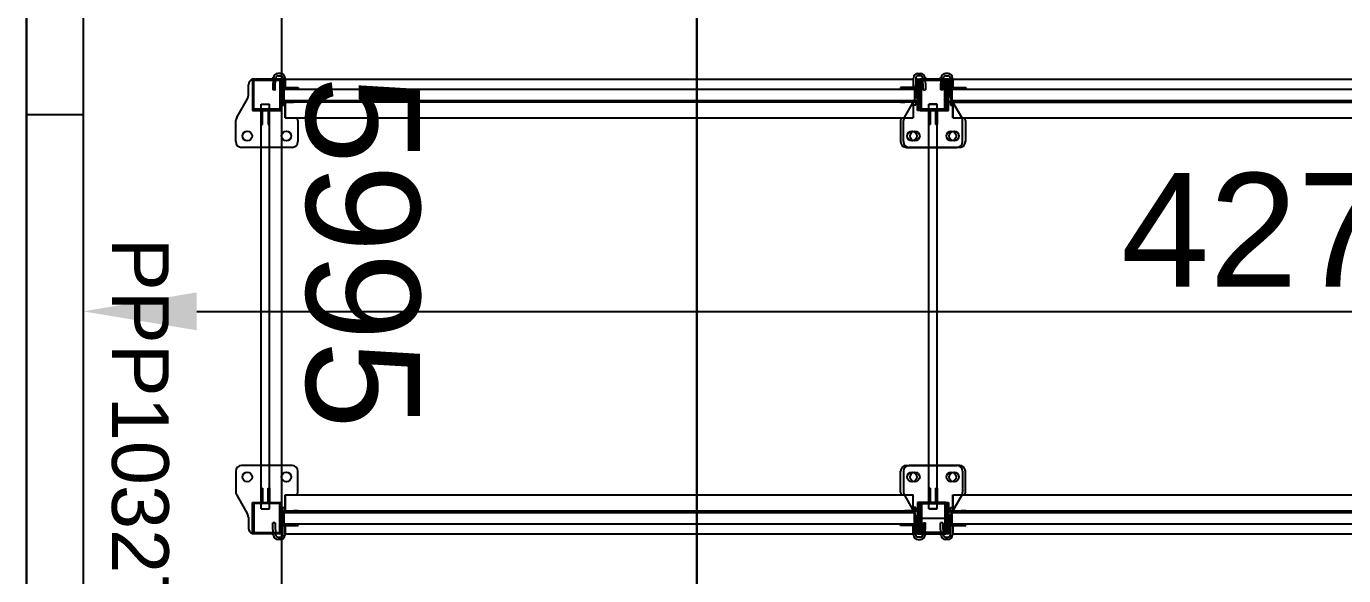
# Model space of a CAD drawing. Header units: millimetres. Extents: x 1478096 to 1808313, y 619971 to 762366.
# Drawn here: x 1535314 to 1537633, y 694167 to 695134 of the extents above; entities that cross this region are included whole.
import ezdxf

# ---------------------------------------------------------------- set-up
doc = ezdxf.new("R2010")
doc.units = ezdxf.units.MM
doc.header["$LTSCALE"] = 10
for name, color, linetype in [('COSTAN-CAM-COTAS', 7, 'Continuous'), ('COSTAN-CAM-LAT NUM', 6, 'Continuous'), ('COSTAN-CAM-LATERALES', 5, 'Continuous'), ('COSTAN-CAM-PIL-AISLACION', 45, 'Continuous'), ('COSTAN-CAM-TECHOS-100', 21, 'Continuous'), ('DC-ARQ-RACK PREP.', 11, 'Continuous')]:
    doc.layers.add(name, color=color, linetype=linetype)
doc.styles.add('costan', font='arial.ttf')
doc.dimstyles.new('COSTAN-MM-100', dxfattribs={"dimtxt": 200, "dimasz": 200, "dimexe": 0, "dimexo": 0, "dimgap": 40, "dimtad": 1, "dimdec": 0, "dimzin": 0, "dimdsep": 46, "dimtxsty": 'costan', "dimblk1": 'ARCHTICK', "dimblk2": 'ARCHTICK', "dimcen": 0, "dimclrd": 256, "dimclre": 256, "dimclrt": 256, "dimadec": 0, "dimazin": 0, "dimtfac": 1, "dimtdec": 0, "dimtofl": 0, "dimtmove": 0, "dimatfit": 3, "dimfxl": 0, "dimtolj": 1, "dimtzin": 0, "dimarcsym": 0})

# ---------------------------------------------------------------- blocks, each defined once
blk = doc.blocks.new('RE-PLANTABASE(XREF)$0$RACK-CAMARA')
at = {"layer": 'DC-ARQ-RACK PREP.', "linetype": 'ByBlock'}
for p, q in [((-0.3324, 2.4235), (-0.3656, 2.4045)), ((-0.29, 2.425), (-0.3271, 2.425)), ((-0.28, 2.3655), (-0.28, 2.415)), ((0.28, 2.3655), (0.28, 2.415)), ((0.29, 2.425), (0.3271, 2.425)), ((0.3324, 2.4235), (0.3656, 2.4045)), ((-0.4, 2.3865), (-0.4, 2.3955)), ((-0.4, 2.3955), (-0.345, 2.3955)), ((-0.347, 2.3935), (-0.398, 2.3935)), ((-0.398, 2.3935), (-0.398, 2.3865)), ((-0.3709, 2.403), (-0.39, 2.403)), ((-0.347, 2.366), (-0.347, 2.3935)), ((-0.345, 2.3955), (-0.345, 2.368)), ((0.345, 2.3955), (0.345, 2.368)), ((0.4, 2.3955), (0.345, 2.3955)), ((0.347, 2.366), (0.347, 2.3935)), ((0.347, 2.3935), (0.398, 2.3935)), ((0.3709, 2.403), (0.39, 2.403)), ((0.398, 2.3935), (0.398, 2.3865)), ((0.4, 2.3865), (0.4, 2.3955)), ((-0.398, 2.3865), (-0.4, 2.3865)), ((-0.4, 2.3855), (-0.4, 2.3865)), ((-0.4, 2.3824), (-0.4, 2.3855)), ((-0.4, 2.3814), (-0.4, 2.3824)), ((-0.4, 2.3805), (-0.4, 2.3814)), ((-0.4, 2.3795), (-0.4, 2.3805)), ((-0.4, 2.3805), (-0.398, 2.3805)), ((-0.4, 2.3615), (-0.4, 2.3795)), ((-0.4, 2.3795), (-0.398, 2.3795)), ((-0.398, 2.3865), (-0.398, 2.3855)), ((-0.398, 2.3855), (-0.398, 2.3824)), ((-0.398, 2.3824), (-0.398, 2.3814)), ((-0.398, 2.3814), (-0.398, 2.3805)), ((-0.398, 2.3805), (-0.398, 2.3795)), ((-0.398, 2.3795), (-0.398, 2.3615)), ((-0.356, 2.3805), (-0.356, 2.3655)), ((-0.356, 2.3805), (0.356, 2.3805)), ((-0.356, 2.3655), (0.356, 2.3655)), ((-0.347, 2.38), (-0.32, 2.38)), ((-0.347, 2.3475), (-0.347, 2.375)), ((-0.347, 2.3475), (-0.347, 2.375)), ((-0.32, 2.366), (-0.347, 2.366)), ((-0.32, 2.378), (-0.345, 2.378)), ((-0.345, 2.373), (-0.345, 2.3455)), ((-0.345, 2.373), (-0.345, 2.3455)), ((-0.345, 2.368), (-0.32, 2.368)), ((-0.32, 2.38), (-0.32, 2.378)), ((-0.32, 2.368), (-0.32, 2.366)), ((-0.28, 2.326), (-0.28, 2.3755)), ((-0.28, 2.326), (-0.28, 2.3755)), ((0.28, 2.326), (0.28, 2.3755)), ((0.28, 2.326), (0.28, 2.3755)), ((0.347, 2.38), (0.32, 2.38)), ((0.32, 2.38), (0.32, 2.378)), ((0.32, 2.378), (0.345, 2.378)), ((0.345, 2.368), (0.32, 2.368)), ((0.32, 2.368), (0.32, 2.366)), ((0.32, 2.366), (0.347, 2.366)), ((0.345, 2.373), (0.345, 2.3455)), ((0.345, 2.373), (0.345, 2.3455)), ((0.347, 2.3475), (0.347, 2.375)), ((0.347, 2.3475), (0.347, 2.375)), ((0.356, 2.3805), (0.356, 2.3655)), ((0.398, 2.3865), (0.4, 2.3865)), ((0.398, 2.3865), (0.398, 2.3855)), ((0.398, 2.3855), (0.398, 2.3824)), ((0.398, 2.3824), (0.398, 2.3814)), ((0.398, 2.3814), (0.398, 2.3805)), ((0.398, 2.3805), (0.398, 2.3795)), ((0.4, 2.3805), (0.398, 2.3805)), ((0.4, 2.3795), (0.398, 2.3795)), ((0.398, 2.3795), (0.398, 2.3615)), ((0.4, 2.3855), (0.4, 2.3865)), ((0.4, 2.3824), (0.4, 2.3855)), ((0.4, 2.3814), (0.4, 2.3824)), ((0.4, 2.3805), (0.4, 2.3814)), ((0.4, 2.3795), (0.4, 2.3805)), ((0.4, 2.3615), (0.4, 2.3795)), ((-0.41, 2.3465), (-0.41, 2.3509)), ((-0.41, 2.3465), (-0.41, 2.3509)), ((-0.406, 2.3509), (-0.406, 2.3465)), ((-0.406, 2.3509), (-0.406, 2.3465)), ((-0.4024, 2.3589), (-0.4025, 2.3589)), ((-0.4024, 2.3589), (-0.4025, 2.3589)), ((-0.4024, 2.3589), (-0.4, 2.359)), ((-0.4024, 2.3589), (-0.4, 2.359)), ((-0.4, 2.355), (-0.4022, 2.3549)), ((-0.4, 2.355), (-0.4022, 2.3549)), ((-0.402, 2.3425), (-0.3855, 2.3425)), ((-0.402, 2.3425), (-0.3855, 2.3425)), ((-0.398, 2.3615), (-0.4, 2.3615)), ((-0.4, 2.3605), (-0.4, 2.3615)), ((-0.398, 2.3615), (-0.4, 2.3615)), ((-0.4, 2.3605), (-0.4, 2.3615)), ((-0.4, 2.3596), (-0.4, 2.3605)), ((-0.4, 2.3605), (-0.398, 2.3605)), ((-0.4, 2.3596), (-0.4, 2.3605)), ((-0.4, 2.3605), (-0.398, 2.3605)), ((-0.4, 2.3586), (-0.4, 2.3596)), ((-0.4, 2.3586), (-0.4, 2.3596)), ((-0.4, 2.3555), (-0.4, 2.3586)), ((-0.4, 2.3555), (-0.4, 2.3586)), ((-0.4, 2.3545), (-0.4, 2.3555)), ((-0.4, 2.3545), (-0.4, 2.3555)), ((-0.4, 2.3545), (-0.398, 2.3545)), ((-0.4, 2.3455), (-0.4, 2.3545)), ((-0.4, 2.3455), (-0.4, 2.3545)), ((-0.4, 2.3545), (-0.398, 2.3545)), ((-0.345, 2.3455), (-0.4, 2.3455)), ((-0.345, 2.3455), (-0.4, 2.3455)), ((-0.398, 2.3615), (-0.398, 2.3605)), ((-0.398, 2.3615), (-0.398, 2.3605)), ((-0.398, 2.3605), (-0.398, 2.3596)), ((-0.398, 2.3605), (-0.398, 2.3596)), ((-0.398, 2.3596), (-0.398, 2.3586)), ((-0.398, 2.3591), (-0.388, 2.3596)), ((-0.398, 2.3596), (-0.398, 2.3586)), ((-0.398, 2.3591), (-0.388, 2.3596)), ((-0.398, 2.3586), (-0.398, 2.3555)), ((-0.398, 2.3586), (-0.398, 2.3555)), ((-0.3878, 2.3556), (-0.398, 2.3551)), ((-0.3878, 2.3556), (-0.398, 2.3551)), ((-0.398, 2.3555), (-0.398, 2.3545)), ((-0.398, 2.3555), (-0.398, 2.3545)), ((-0.398, 2.3545), (-0.398, 2.3475)), ((-0.398, 2.3545), (-0.398, 2.3475)), ((-0.398, 2.3475), (-0.347, 2.3475)), ((-0.398, 2.3475), (-0.347, 2.3475)), ((-0.388, 2.3596), (-0.381, 2.36)), ((-0.388, 2.3596), (-0.381, 2.36)), ((-0.3808, 2.356), (-0.3878, 2.3556)), ((-0.3808, 2.356), (-0.3878, 2.3556)), ((-0.3855, 2.3455), (-0.3855, 2.3235)), ((-0.3855, 2.3455), (-0.3855, 2.3235)), ((-0.3839, 2.3455), (-0.3839, 2.3235)), ((-0.3839, 2.3455), (-0.3839, 2.3235)), ((-0.3808, 2.356), (-0.381, 2.36)), ((-0.3808, 2.356), (-0.381, 2.36)), ((-0.3611, 2.3455), (-0.3611, 2.3235)), ((-0.3611, 2.3455), (-0.3611, 2.3235)), ((-0.3595, 2.3455), (-0.3595, 2.3235)), ((-0.3595, 2.3455), (-0.3595, 2.3235)), ((-0.3595, 2.3425), (-0.354, 2.3425)), ((-0.3595, 2.3425), (-0.354, 2.3425)), ((-0.354, 2.3425), (-0.354, 2.3385)), ((-0.354, 2.3425), (-0.354, 2.3385)), ((0.345, 2.3455), (0.4, 2.3455)), ((0.345, 2.3455), (0.4, 2.3455)), ((0.398, 2.3475), (0.347, 2.3475)), ((0.398, 2.3475), (0.347, 2.3475)), ((0.3595, 2.3425), (0.354, 2.3425)), ((0.354, 2.3425), (0.354, 2.3385)), ((0.3595, 2.3425), (0.354, 2.3425)), ((0.354, 2.3425), (0.354, 2.3385)), ((0.3595, 2.3455), (0.3595, 2.3235)), ((0.3595, 2.3455), (0.3595, 2.3235)), ((0.3611, 2.3455), (0.3611, 2.3235)), ((0.3611, 2.3455), (0.3611, 2.3235)), ((0.3808, 2.356), (0.381, 2.36)), ((0.3808, 2.356), (0.381, 2.36)), ((0.3808, 2.356), (0.3878, 2.3556)), ((0.3808, 2.356), (0.3878, 2.3556)), ((0.388, 2.3596), (0.381, 2.36)), ((0.388, 2.3596), (0.381, 2.36)), ((0.3839, 2.3455), (0.3839, 2.3235)), ((0.3839, 2.3455), (0.3839, 2.3235)), ((0.3855, 2.3455), (0.3855, 2.3235)), ((0.3855, 2.3455), (0.3855, 2.3235)), ((0.402, 2.3425), (0.3855, 2.3425)), ((0.402, 2.3425), (0.3855, 2.3425)), ((0.3878, 2.3556), (0.398, 2.3551)), ((0.3878, 2.3556), (0.398, 2.3551)), ((0.398, 2.3591), (0.388, 2.3596)), ((0.398, 2.3591), (0.388, 2.3596)), ((0.398, 2.3615), (0.4, 2.3615)), ((0.398, 2.3615), (0.398, 2.3605)), ((0.398, 2.3615), (0.4, 2.3615)), ((0.398, 2.3615), (0.398, 2.3605)), ((0.398, 2.3605), (0.398, 2.3596)), ((0.4, 2.3605), (0.398, 2.3605)), ((0.398, 2.3605), (0.398, 2.3596)), ((0.4, 2.3605), (0.398, 2.3605)), ((0.398, 2.3596), (0.398, 2.3586)), ((0.398, 2.3596), (0.398, 2.3586)), ((0.398, 2.3586), (0.398, 2.3555)), ((0.398, 2.3586), (0.398, 2.3555)), ((0.398, 2.3555), (0.398, 2.3545)), ((0.398, 2.3555), (0.398, 2.3545)), ((0.398, 2.3545), (0.398, 2.3475)), ((0.4, 2.3545), (0.398, 2.3545)), ((0.4, 2.3545), (0.398, 2.3545)), ((0.398, 2.3545), (0.398, 2.3475)), ((0.4, 2.3605), (0.4, 2.3615)), ((0.4, 2.3605), (0.4, 2.3615)), ((0.4, 2.3596), (0.4, 2.3605)), ((0.4, 2.3596), (0.4, 2.3605)), ((0.4, 2.3586), (0.4, 2.3596)), ((0.4, 2.3586), (0.4, 2.3596)), ((0.4024, 2.3589), (0.4, 2.359)), ((0.4024, 2.3589), (0.4, 2.359)), ((0.4, 2.3555), (0.4, 2.3586)), ((0.4, 2.3555), (0.4, 2.3586)), ((0.4, 2.3545), (0.4, 2.3555)), ((0.4, 2.3545), (0.4, 2.3555)), ((0.4, 2.355), (0.4022, 2.3549)), ((0.4, 2.355), (0.4022, 2.3549)), ((0.4, 2.3455), (0.4, 2.3545)), ((0.4, 2.3455), (0.4, 2.3545)), ((0.4024, 2.3589), (0.4025, 2.3589)), ((0.4024, 2.3589), (0.4025, 2.3589)), ((0.406, 2.3509), (0.406, 2.3465)), ((0.406, 2.3509), (0.406, 2.3465)), ((0.41, 2.3465), (0.41, 2.3509)), ((0.41, 2.3465), (0.41, 2.3509)), ((-0.3855, 2.3385), (-0.402, 2.3385)), ((-0.3855, 2.3385), (-0.402, 2.3385)), ((-0.4, 2.3382), (-0.4, 0.0422)), ((-0.3855, 2.3382), (-0.4, 2.3382)), ((-0.4, 2.3382), (-0.3855, 2.3382)), ((-0.3855, 2.3235), (-0.3855, 2.3155)), ((-0.3855, 2.3235), (-0.3855, 2.3155)), ((-0.3839, 2.3155), (-0.3839, 2.3235)), ((-0.3839, 2.3155), (-0.3839, 2.3235)), ((-0.3625, 2.3402), (-0.3825, 2.3402)), ((-0.3825, 2.3402), (-0.3625, 2.3402)), ((-0.3825, 2.3382), (-0.3825, 0.0402)), ((-0.3625, 2.3382), (-0.3625, 0.0402)), ((-0.3611, 2.3235), (-0.3611, 2.3155)), ((-0.3611, 2.3235), (-0.3611, 2.3155)), ((-0.36, 2.3382), (-0.36, 0.065)), ((-0.354, 2.3385), (-0.3595, 2.3385)), ((-0.354, 2.3385), (-0.3595, 2.3385)), ((-0.3318, 2.3382), (-0.3595, 2.3382)), ((-0.3595, 2.3382), (-0.3318, 2.3382)), ((-0.3595, 2.3155), (-0.3595, 2.3235)), ((-0.3595, 2.3155), (-0.3595, 2.3235)), ((-0.3318, 2.3382), (-0.3318, 0.0422)), ((0.3318, 2.3382), (0.3318, 0.0422)), ((0.3318, 2.3382), (0.3595, 2.3382)), ((0.3595, 2.3382), (0.3318, 2.3382)), ((0.354, 2.3385), (0.3595, 2.3385)), ((0.354, 2.3385), (0.3595, 2.3385)), ((0.3595, 2.3382), (0.36, 0.065)), ((0.3595, 2.3155), (0.3595, 2.3235)), ((0.3595, 2.3155), (0.3595, 2.3235)), ((0.3611, 2.3235), (0.3611, 2.3155)), ((0.3611, 2.3235), (0.3611, 2.3155)), ((0.3625, 2.3402), (0.3825, 2.3402)), ((0.3825, 2.3402), (0.3625, 2.3402)), ((0.3625, 2.3382), (0.3625, 0.0402)), ((0.3825, 2.3382), (0.3825, 0.0402)), ((0.3839, 2.3155), (0.3839, 2.3235)), ((0.3839, 2.3155), (0.3839, 2.3235)), ((0.3855, 2.3385), (0.402, 2.3385)), ((0.3855, 2.3385), (0.402, 2.3385)), ((0.3855, 2.3382), (0.4, 2.3382)), ((0.4, 2.3382), (0.3855, 2.3382)), ((0.3855, 2.3235), (0.3855, 2.3155)), ((0.3855, 2.3235), (0.3855, 2.3155)), ((0.4, 2.3382), (0.4, 0.0422)), ((-0.3855, 2.3155), (-0.3839, 2.3155)), ((-0.3855, 2.3155), (-0.3839, 2.3155)), ((-0.3839, 2.3155), (-0.3825, 2.3155)), ((-0.3839, 2.3155), (-0.3825, 2.3155)), ((-0.3625, 2.3155), (-0.3611, 2.3155)), ((-0.3625, 2.3155), (-0.3611, 2.3155)), ((-0.3611, 2.3155), (-0.3595, 2.3155)), ((-0.3611, 2.3155), (-0.3595, 2.3155)), ((-0.3271, 2.316), (-0.29, 2.316)), ((-0.3271, 2.316), (-0.29, 2.316)), ((0.3271, 2.316), (0.29, 2.316)), ((0.3271, 2.316), (0.29, 2.316)), ((0.3611, 2.3155), (0.3595, 2.3155)), ((0.3611, 2.3155), (0.3595, 2.3155)), ((0.3625, 2.3155), (0.3611, 2.3155)), ((0.3625, 2.3155), (0.3611, 2.3155)), ((0.3839, 2.3155), (0.3825, 2.3155)), ((0.3839, 2.3155), (0.3825, 2.3155)), ((0.3855, 2.3155), (0.3839, 2.3155)), ((0.3855, 2.3155), (0.3839, 2.3155))]:
    blk.add_line(p, q, dxfattribs=at)
for centre in [(-0.3, 2.405), (0.3, 2.405), (-0.3, 2.336), (-0.3, 2.336), (0.3, 2.336), (0.3, 2.336)]:
    blk.add_circle(centre, 0.0085, dxfattribs=at)
for centre, radius, start, end in [((-0.3271, 2.415), 0.01, 90, 122.0054), ((-0.29, 2.415), 0.01, 0, 90), ((0.29, 2.415), 0.01, 90, 180), ((0.3271, 2.415), 0.01, 57.9946, 90), ((-0.39, 2.393), 0.01, 90, 165.5225), ((-0.3709, 2.413), 0.01, 270, 302.0054), ((0.3709, 2.413), 0.01, 237.9946, 270), ((0.39, 2.393), 0.01, 14.4775, 90), ((-0.402, 2.3509), 0.008, 92.9609, 180), ((-0.402, 2.3509), 0.008, 92.9609, 180), ((-0.402, 2.3465), 0.008, 180, 270), ((-0.402, 2.3465), 0.008, 180, 270), ((-0.402, 2.3509), 0.004, 92.9609, 180), ((-0.402, 2.3509), 0.004, 92.9609, 180), ((-0.402, 2.3465), 0.004, 180, 270), ((-0.402, 2.3465), 0.004, 180, 270), ((-0.3994, 2.3578), 0.00325, 100.4456, 160.3411), ((-0.3994, 2.3578), 0.00325, 100.4456, 160.3411), ((-0.39, 2.348), 0.01, 194.4775, 213.3687), ((-0.39, 2.348), 0.01, 194.4775, 213.3653), ((-0.3994, 2.3578), 0.00325, 25.5808, 64.2731), ((-0.3994, 2.3578), 0.00325, 25.5808, 64.2731), ((0.3994, 2.3578), 0.00325, 115.7269, 154.4192), ((0.3994, 2.3578), 0.00325, 115.7269, 154.4192), ((0.39, 2.348), 0.01, 326.6313, 345.5225), ((0.39, 2.348), 0.01, 326.6347, 345.5225), ((0.3994, 2.3578), 0.00325, 19.6589, 79.5544), ((0.3994, 2.3578), 0.00325, 19.6589, 79.5544), ((0.402, 2.3465), 0.008, 270, 0), ((0.402, 2.3465), 0.004, 270, 0), ((0.402, 2.3465), 0.004, 270, 0), ((0.402, 2.3465), 0.008, 270, 0), ((0.402, 2.3509), 0.004, 0, 87.0391), ((0.402, 2.3509), 0.004, 0, 87.0391), ((0.402, 2.3509), 0.008, 0, 87.0391), ((0.402, 2.3509), 0.008, 0, 87.0391), ((-0.39, 2.348), 0.01, 251.8096, 257.1738), ((-0.39, 2.348), 0.01, 251.8007, 257.1491), ((-0.29, 2.326), 0.01, 270, 0), ((-0.29, 2.326), 0.01, 270, 0), ((0.29, 2.326), 0.01, 180, 270), ((0.29, 2.326), 0.01, 180, 270), ((0.39, 2.348), 0.01, 282.8262, 288.1904), ((0.39, 2.348), 0.01, 282.8509, 288.1993), ((-0.3271, 2.326), 0.01, 242.434, 270), ((-0.3271, 2.326), 0.01, 242.434, 270), ((0.3271, 2.326), 0.01, 270, 297.566), ((0.3271, 2.326), 0.01, 270, 297.566)]:
    blk.add_arc(centre, radius, start, end, dxfattribs=at)
blk = doc.blocks.new('RE-PLANTABASE(XREF)$0$RACK-CAMARA-MITAD')
at = {"layer": 'DC-ARQ-RACK PREP.'}
for p, q in [((-0.3324, 1.2332), (-0.3656, 1.2143)), ((-0.29, 1.2347), (-0.3271, 1.2347)), ((0.29, 1.2347), (0.3271, 1.2347)), ((0.3324, 1.2332), (0.3656, 1.2143)), ((-0.3709, 1.2127), (-0.39, 1.2127)), ((-0.28, 1.1752), (-0.28, 1.2247)), ((0.28, 1.1752), (0.28, 1.2247)), ((0.3709, 1.2127), (0.39, 1.2127)), ((-0.4, 1.1962), (-0.4, 1.2052)), ((-0.4, 1.2052), (-0.345, 1.2052)), ((-0.398, 1.1962), (-0.4, 1.1962)), ((-0.4, 1.1952), (-0.4, 1.1962)), ((-0.4, 1.1922), (-0.4, 1.1952)), ((-0.4, 1.1912), (-0.4, 1.1922)), ((-0.4, 1.1902), (-0.4, 1.1912)), ((-0.4, 1.1892), (-0.4, 1.1902)), ((-0.4, 1.1902), (-0.398, 1.1902)), ((-0.4, 1.1712), (-0.4, 1.1892)), ((-0.4, 1.1892), (-0.398, 1.1892)), ((-0.347, 1.2032), (-0.398, 1.2032)), ((-0.398, 1.2032), (-0.398, 1.1962)), ((-0.398, 1.1962), (-0.398, 1.1952)), ((-0.398, 1.1952), (-0.398, 1.1922)), ((-0.398, 1.1922), (-0.398, 1.1912)), ((-0.398, 1.1912), (-0.398, 1.1902)), ((-0.398, 1.1902), (-0.398, 1.1892)), ((-0.398, 1.1892), (-0.398, 1.1712)), ((-0.356, 1.1902), (-0.356, 1.1752)), ((-0.356, 1.1902), (0.356, 1.1902)), ((-0.347, 1.1757), (-0.347, 1.2032)), ((-0.347, 1.1897), (-0.32, 1.1897)), ((-0.347, 1.1572), (-0.347, 1.1847)), ((-0.347, 1.1572), (-0.347, 1.1847)), ((-0.345, 1.2052), (-0.345, 1.1777)), ((-0.32, 1.1877), (-0.345, 1.1877)), ((-0.345, 1.1827), (-0.345, 1.1552)), ((-0.345, 1.1827), (-0.345, 1.1552)), ((-0.32, 1.1897), (-0.32, 1.1877)), ((-0.28, 1.1357), (-0.28, 1.1852)), ((-0.28, 1.1357), (-0.28, 1.1852)), ((0.28, 1.1357), (0.28, 1.1852)), ((0.28, 1.1357), (0.28, 1.1852)), ((0.347, 1.1897), (0.32, 1.1897)), ((0.32, 1.1897), (0.32, 1.1877)), ((0.32, 1.1877), (0.345, 1.1877)), ((0.345, 1.2052), (0.345, 1.1777)), ((0.4, 1.2052), (0.345, 1.2052)), ((0.345, 1.1827), (0.345, 1.1552)), ((0.345, 1.1827), (0.345, 1.1552)), ((0.347, 1.1757), (0.347, 1.2032)), ((0.347, 1.2032), (0.398, 1.2032)), ((0.347, 1.1572), (0.347, 1.1847)), ((0.347, 1.1572), (0.347, 1.1847)), ((0.356, 1.1902), (0.356, 1.1752)), ((0.398, 1.2032), (0.398, 1.1962)), ((0.398, 1.1962), (0.4, 1.1962)), ((0.398, 1.1962), (0.398, 1.1952)), ((0.398, 1.1952), (0.398, 1.1922)), ((0.398, 1.1922), (0.398, 1.1912)), ((0.398, 1.1912), (0.398, 1.1902)), ((0.398, 1.1902), (0.398, 1.1892)), ((0.4, 1.1902), (0.398, 1.1902)), ((0.4, 1.1892), (0.398, 1.1892)), ((0.398, 1.1892), (0.398, 1.1712)), ((0.4, 1.1962), (0.4, 1.2052)), ((0.4, 1.1952), (0.4, 1.1962)), ((0.4, 1.1922), (0.4, 1.1952)), ((0.4, 1.1912), (0.4, 1.1922)), ((0.4, 1.1902), (0.4, 1.1912)), ((0.4, 1.1892), (0.4, 1.1902)), ((0.4, 1.1712), (0.4, 1.1892)), ((-0.41, 1.1562), (-0.41, 1.1607)), ((-0.41, 1.1562), (-0.41, 1.1607)), ((-0.406, 1.1607), (-0.406, 1.1562)), ((-0.406, 1.1607), (-0.406, 1.1562)), ((-0.4024, 1.1686), (-0.4025, 1.1686)), ((-0.4024, 1.1686), (-0.4025, 1.1686)), ((-0.4024, 1.1686), (-0.4, 1.1688)), ((-0.4024, 1.1686), (-0.4, 1.1688)), ((-0.4, 1.1648), (-0.4022, 1.1646)), ((-0.4, 1.1648), (-0.4022, 1.1646)), ((-0.398, 1.1712), (-0.4, 1.1712)), ((-0.4, 1.1702), (-0.4, 1.1712)), ((-0.398, 1.1712), (-0.4, 1.1712)), ((-0.4, 1.1702), (-0.4, 1.1712)), ((-0.4, 1.1693), (-0.4, 1.1702)), ((-0.4, 1.1702), (-0.398, 1.1702)), ((-0.4, 1.1693), (-0.4, 1.1702)), ((-0.4, 1.1702), (-0.398, 1.1702)), ((-0.4, 1.1683), (-0.4, 1.1693)), ((-0.4, 1.1683), (-0.4, 1.1693)), ((-0.4, 1.1652), (-0.4, 1.1683)), ((-0.4, 1.1652), (-0.4, 1.1683)), ((-0.4, 1.1642), (-0.4, 1.1652)), ((-0.4, 1.1642), (-0.4, 1.1652)), ((-0.4, 1.1642), (-0.398, 1.1642)), ((-0.4, 1.1552), (-0.4, 1.1642)), ((-0.4, 1.1552), (-0.4, 1.1642)), ((-0.4, 1.1642), (-0.398, 1.1642)), ((-0.398, 1.1712), (-0.398, 1.1702)), ((-0.398, 1.1712), (-0.398, 1.1702)), ((-0.398, 1.1702), (-0.398, 1.1693)), ((-0.398, 1.1702), (-0.398, 1.1693)), ((-0.398, 1.1689), (-0.388, 1.1694)), ((-0.398, 1.1689), (-0.388, 1.1694)), ((-0.398, 1.1693), (-0.398, 1.1683)), ((-0.398, 1.1693), (-0.398, 1.1683)), ((-0.398, 1.1683), (-0.398, 1.1652)), ((-0.398, 1.1683), (-0.398, 1.1652)), ((-0.3878, 1.1654), (-0.398, 1.1649)), ((-0.3878, 1.1654), (-0.398, 1.1649)), ((-0.398, 1.1652), (-0.398, 1.1642)), ((-0.398, 1.1652), (-0.398, 1.1642)), ((-0.398, 1.1642), (-0.398, 1.1572)), ((-0.398, 1.1642), (-0.398, 1.1572)), ((-0.388, 1.1694), (-0.381, 1.1697)), ((-0.388, 1.1694), (-0.381, 1.1697)), ((-0.3808, 1.1658), (-0.3878, 1.1654)), ((-0.3808, 1.1658), (-0.3878, 1.1654)), ((-0.3808, 1.1658), (-0.381, 1.1697)), ((-0.3808, 1.1658), (-0.381, 1.1697)), ((-0.356, 1.1752), (0.356, 1.1752)), ((-0.32, 1.1757), (-0.347, 1.1757)), ((-0.345, 1.1777), (-0.32, 1.1777)), ((-0.32, 1.1777), (-0.32, 1.1757)), ((0.345, 1.1777), (0.32, 1.1777)), ((0.32, 1.1777), (0.32, 1.1757)), ((0.32, 1.1757), (0.347, 1.1757)), ((0.3808, 1.1658), (0.381, 1.1697)), ((0.3808, 1.1658), (0.381, 1.1697)), ((0.3808, 1.1658), (0.3878, 1.1654)), ((0.3808, 1.1658), (0.3878, 1.1654)), ((0.388, 1.1694), (0.381, 1.1697)), ((0.388, 1.1694), (0.381, 1.1697)), ((0.3878, 1.1654), (0.398, 1.1649)), ((0.3878, 1.1654), (0.398, 1.1649)), ((0.398, 1.1689), (0.388, 1.1694)), ((0.398, 1.1689), (0.388, 1.1694)), ((0.398, 1.1712), (0.4, 1.1712)), ((0.398, 1.1712), (0.398, 1.1702)), ((0.398, 1.1712), (0.4, 1.1712)), ((0.398, 1.1712), (0.398, 1.1702)), ((0.398, 1.1702), (0.398, 1.1693)), ((0.4, 1.1702), (0.398, 1.1702)), ((0.398, 1.1702), (0.398, 1.1693)), ((0.4, 1.1702), (0.398, 1.1702)), ((0.398, 1.1693), (0.398, 1.1683)), ((0.398, 1.1693), (0.398, 1.1683)), ((0.398, 1.1683), (0.398, 1.1652)), ((0.398, 1.1683), (0.398, 1.1652)), ((0.398, 1.1652), (0.398, 1.1642)), ((0.398, 1.1652), (0.398, 1.1642)), ((0.398, 1.1642), (0.398, 1.1572)), ((0.4, 1.1642), (0.398, 1.1642)), ((0.4, 1.1642), (0.398, 1.1642)), ((0.398, 1.1642), (0.398, 1.1572)), ((0.4, 1.1702), (0.4, 1.1712)), ((0.4, 1.1702), (0.4, 1.1712)), ((0.4, 1.1693), (0.4, 1.1702)), ((0.4, 1.1693), (0.4, 1.1702)), ((0.4, 1.1683), (0.4, 1.1693)), ((0.4, 1.1683), (0.4, 1.1693)), ((0.4024, 1.1686), (0.4, 1.1688)), ((0.4024, 1.1686), (0.4, 1.1688)), ((0.4, 1.1652), (0.4, 1.1683)), ((0.4, 1.1652), (0.4, 1.1683)), ((0.4, 1.1642), (0.4, 1.1652)), ((0.4, 1.1642), (0.4, 1.1652)), ((0.4, 1.1648), (0.4022, 1.1646)), ((0.4, 1.1648), (0.4022, 1.1646)), ((0.4, 1.1552), (0.4, 1.1642)), ((0.4, 1.1552), (0.4, 1.1642)), ((0.4024, 1.1686), (0.4025, 1.1686)), ((0.4024, 1.1686), (0.4025, 1.1686)), ((0.406, 1.1607), (0.406, 1.1562)), ((0.406, 1.1607), (0.406, 1.1562)), ((0.41, 1.1562), (0.41, 1.1607)), ((0.41, 1.1562), (0.41, 1.1607)), ((-0.402, 1.1522), (-0.3855, 1.1522)), ((-0.402, 1.1522), (-0.3855, 1.1522)), ((-0.3855, 1.1482), (-0.402, 1.1482)), ((-0.3855, 1.1482), (-0.402, 1.1482)), ((-0.345, 1.1552), (-0.4, 1.1552)), ((-0.345, 1.1552), (-0.4, 1.1552)), ((-0.4, 1.148), (-0.4, 0.0422)), ((-0.3855, 1.148), (-0.4, 1.148)), ((-0.4, 1.148), (-0.3855, 1.148)), ((-0.398, 1.1572), (-0.347, 1.1572)), ((-0.398, 1.1572), (-0.347, 1.1572)), ((-0.3855, 1.1552), (-0.3855, 1.1332)), ((-0.3855, 1.1552), (-0.3855, 1.1332)), ((-0.3839, 1.1552), (-0.3839, 1.1332)), ((-0.3839, 1.1552), (-0.3839, 1.1332)), ((-0.3625, 1.15), (-0.3825, 1.15)), ((-0.3825, 1.15), (-0.3625, 1.15)), ((-0.3825, 1.148), (-0.3825, 0.0402)), ((-0.3625, 1.148), (-0.3625, 0.0402)), ((-0.3611, 1.1552), (-0.3611, 1.1332)), ((-0.3611, 1.1552), (-0.3611, 1.1332)), ((-0.36, 1.148), (-0.36, 0.065)), ((-0.3595, 1.1552), (-0.3595, 1.1332)), ((-0.3595, 1.1552), (-0.3595, 1.1332)), ((-0.3595, 1.1522), (-0.354, 1.1522)), ((-0.3595, 1.1522), (-0.354, 1.1522)), ((-0.354, 1.1482), (-0.3595, 1.1482)), ((-0.354, 1.1482), (-0.3595, 1.1482)), ((-0.3318, 1.148), (-0.3595, 1.148)), ((-0.3595, 1.148), (-0.3318, 1.148)), ((-0.354, 1.1522), (-0.354, 1.1482)), ((-0.354, 1.1522), (-0.354, 1.1482)), ((-0.3318, 1.148), (-0.3318, 0.0422)), ((0.3318, 1.148), (0.3318, 0.0422)), ((0.3318, 1.148), (0.3595, 1.148)), ((0.3595, 1.148), (0.3318, 1.148)), ((0.345, 1.1552), (0.4, 1.1552)), ((0.345, 1.1552), (0.4, 1.1552)), ((0.398, 1.1572), (0.347, 1.1572)), ((0.398, 1.1572), (0.347, 1.1572)), ((0.3595, 1.1522), (0.354, 1.1522)), ((0.354, 1.1522), (0.354, 1.1482)), ((0.3595, 1.1522), (0.354, 1.1522)), ((0.354, 1.1522), (0.354, 1.1482)), ((0.354, 1.1482), (0.3595, 1.1482)), ((0.354, 1.1482), (0.3595, 1.1482)), ((0.3595, 1.1552), (0.3595, 1.1332)), ((0.3595, 1.1552), (0.3595, 1.1332)), ((0.3595, 1.148), (0.36, 0.065)), ((0.3611, 1.1552), (0.3611, 1.1332)), ((0.3611, 1.1552), (0.3611, 1.1332)), ((0.3625, 1.15), (0.3825, 1.15)), ((0.3825, 1.15), (0.3625, 1.15)), ((0.3625, 1.148), (0.3625, 0.0402)), ((0.3825, 1.148), (0.3825, 0.0402)), ((0.3839, 1.1552), (0.3839, 1.1332)), ((0.3839, 1.1552), (0.3839, 1.1332)), ((0.3855, 1.1552), (0.3855, 1.1332)), ((0.3855, 1.1552), (0.3855, 1.1332)), ((0.402, 1.1522), (0.3855, 1.1522)), ((0.402, 1.1522), (0.3855, 1.1522)), ((0.3855, 1.1482), (0.402, 1.1482)), ((0.3855, 1.1482), (0.402, 1.1482)), ((0.3855, 1.148), (0.4, 1.148)), ((0.4, 1.148), (0.3855, 1.148)), ((0.4, 1.148), (0.4, 0.0422)), ((-0.3855, 1.1332), (-0.3855, 1.1252)), ((-0.3855, 1.1332), (-0.3855, 1.1252)), ((-0.3855, 1.1252), (-0.3839, 1.1252)), ((-0.3855, 1.1252), (-0.3839, 1.1252)), ((-0.3839, 1.1252), (-0.3839, 1.1332)), ((-0.3839, 1.1252), (-0.3839, 1.1332)), ((-0.3839, 1.1252), (-0.3825, 1.1252)), ((-0.3839, 1.1252), (-0.3825, 1.1252)), ((-0.3625, 1.1252), (-0.3611, 1.1252)), ((-0.3625, 1.1252), (-0.3611, 1.1252)), ((-0.3611, 1.1332), (-0.3611, 1.1252)), ((-0.3611, 1.1332), (-0.3611, 1.1252)), ((-0.3611, 1.1252), (-0.3595, 1.1252)), ((-0.3611, 1.1252), (-0.3595, 1.1252)), ((-0.3595, 1.1252), (-0.3595, 1.1332)), ((-0.3595, 1.1252), (-0.3595, 1.1332)), ((-0.3271, 1.1257), (-0.29, 1.1257)), ((-0.3271, 1.1257), (-0.29, 1.1257)), ((0.3271, 1.1257), (0.29, 1.1257)), ((0.3271, 1.1257), (0.29, 1.1257)), ((0.3595, 1.1252), (0.3595, 1.1332)), ((0.3595, 1.1252), (0.3595, 1.1332)), ((0.3611, 1.1252), (0.3595, 1.1252)), ((0.3611, 1.1252), (0.3595, 1.1252)), ((0.3611, 1.1332), (0.3611, 1.1252)), ((0.3611, 1.1332), (0.3611, 1.1252)), ((0.3625, 1.1252), (0.3611, 1.1252)), ((0.3625, 1.1252), (0.3611, 1.1252)), ((0.3839, 1.1252), (0.3825, 1.1252)), ((0.3839, 1.1252), (0.3825, 1.1252)), ((0.3839, 1.1252), (0.3839, 1.1332)), ((0.3839, 1.1252), (0.3839, 1.1332)), ((0.3855, 1.1252), (0.3839, 1.1252)), ((0.3855, 1.1252), (0.3839, 1.1252)), ((0.3855, 1.1332), (0.3855, 1.1252)), ((0.3855, 1.1332), (0.3855, 1.1252)), ((-0.3855, 0.065), (-0.3839, 0.065)), ((-0.3855, 0.057), (-0.3855, 0.065)), ((-0.3855, 0.035), (-0.3855, 0.057)), ((-0.3839, 0.065), (-0.3825, 0.065)), ((-0.3839, 0.065), (-0.3839, 0.057)), ((-0.3839, 0.035), (-0.3839, 0.057)), ((-0.3625, 0.065), (-0.3611, 0.065)), ((-0.3611, 0.065), (-0.3595, 0.065)), ((-0.3611, 0.057), (-0.3611, 0.065)), ((-0.3611, 0.035), (-0.3611, 0.057)), ((-0.3595, 0.065), (-0.3595, 0.057)), ((-0.3595, 0.035), (-0.3595, 0.057)), ((-0.3271, 0.0645), (-0.29, 0.0645)), ((-0.28, 0.0545), (-0.28, 0.005)), ((0.28, 0.0545), (0.28, 0.005)), ((0.3271, 0.0645), (0.29, 0.0645)), ((0.3595, 0.065), (0.3595, 0.057)), ((0.3611, 0.065), (0.3595, 0.065)), ((0.3595, 0.035), (0.3595, 0.057)), ((0.3611, 0.057), (0.3611, 0.065)), ((0.3625, 0.065), (0.3611, 0.065)), ((0.3611, 0.035), (0.3611, 0.057)), ((0.3839, 0.065), (0.3825, 0.065)), ((0.3855, 0.065), (0.3839, 0.065)), ((0.3839, 0.065), (0.3839, 0.057)), ((0.3839, 0.035), (0.3839, 0.057)), ((0.3855, 0.057), (0.3855, 0.065)), ((0.3855, 0.035), (0.3855, 0.057)), ((-0.41, 0.034), (-0.41, 0.0296)), ((-0.406, 0.0296), (-0.406, 0.034)), ((-0.4, 0.0255), (-0.4022, 0.0256)), ((-0.3855, 0.042), (-0.402, 0.042)), ((-0.402, 0.038), (-0.3855, 0.038)), ((-0.4, 0.0422), (-0.3855, 0.0422)), ((-0.345, 0.035), (-0.4, 0.035)), ((-0.4, 0.035), (-0.4, 0.026)), ((-0.4, 0.026), (-0.398, 0.026)), ((-0.4, 0.026), (-0.4, 0.025)), ((-0.4, 0.025), (-0.4, 0.0219)), ((-0.398, 0.026), (-0.398, 0.033)), ((-0.398, 0.033), (-0.347, 0.033)), ((-0.398, 0.025), (-0.398, 0.026)), ((-0.3878, 0.0249), (-0.398, 0.0254)), ((-0.398, 0.0219), (-0.398, 0.025)), ((-0.3808, 0.0245), (-0.3878, 0.0249)), ((-0.3825, 0.0402), (-0.3625, 0.0402)), ((-0.3808, 0.0245), (-0.381, 0.0205)), ((-0.3725, 0.035), (-0.3725, -0.015)), ((-0.3595, 0.0422), (-0.3318, 0.0422)), ((-0.354, 0.042), (-0.3595, 0.042)), ((-0.3595, 0.038), (-0.354, 0.038)), ((-0.354, 0.038), (-0.354, 0.042)), ((-0.347, 0.033), (-0.347, 0.0055)), ((-0.345, 0.0075), (-0.345, 0.035)), ((0.3595, 0.0422), (0.3318, 0.0422)), ((0.345, 0.0075), (0.345, 0.035)), ((0.345, 0.035), (0.4, 0.035)), ((0.347, 0.033), (0.347, 0.0055)), ((0.398, 0.033), (0.347, 0.033)), ((0.354, 0.038), (0.354, 0.042)), ((0.354, 0.042), (0.3595, 0.042)), ((0.3595, 0.038), (0.354, 0.038)), ((0.3825, 0.0402), (0.3625, 0.0402)), ((0.3808, 0.0245), (0.3878, 0.0249)), ((0.3808, 0.0245), (0.381, 0.0205)), ((0.4, 0.0422), (0.3855, 0.0422)), ((0.3855, 0.042), (0.402, 0.042)), ((0.402, 0.038), (0.3855, 0.038)), ((0.3878, 0.0249), (0.398, 0.0254)), ((0.398, 0.026), (0.398, 0.033)), ((0.4, 0.026), (0.398, 0.026)), ((0.398, 0.025), (0.398, 0.026)), ((0.398, 0.0219), (0.398, 0.025)), ((0.4, 0.035), (0.4, 0.026)), ((0.4, 0.026), (0.4, 0.025)), ((0.4, 0.0255), (0.4022, 0.0256)), ((0.4, 0.025), (0.4, 0.0219)), ((0.406, 0.0296), (0.406, 0.034)), ((0.41, 0.034), (0.41, 0.0296)), ((-0.4024, 0.0216), (-0.4025, 0.0216)), ((-0.4024, 0.0216), (-0.4, 0.0215)), ((-0.4, 0.0219), (-0.4, 0.0209)), ((-0.4, 0.0209), (-0.4, 0.02)), ((-0.4, 0.02), (-0.4, 0.019)), ((-0.4, 0.02), (-0.398, 0.02)), ((-0.4, 0.019), (-0.4, 0.001)), ((-0.398, 0.019), (-0.4, 0.019)), ((-0.4, 0.001), (-0.398, 0.001)), ((-0.4, 0.001), (-0.4, 0)), ((-0.398, 0.0209), (-0.398, 0.0219)), ((-0.398, 0.0214), (-0.388, 0.0209)), ((-0.398, 0.02), (-0.398, 0.0209)), ((-0.398, 0.019), (-0.398, 0.02)), ((-0.398, 0.001), (-0.398, 0.019)), ((-0.398, 0), (-0.398, 0.001)), ((-0.388, 0.0209), (-0.381, 0.0205)), ((-0.356, 0), (-0.356, 0.015)), ((-0.356, 0.015), (0.356, 0.015)), ((-0.356, 0), (0.356, 0)), ((-0.347, 0.0145), (-0.347, -0.013)), ((-0.32, 0.0145), (-0.347, 0.0145)), ((-0.347, 0.0005), (-0.32, 0.0005)), ((-0.345, -0.015), (-0.345, 0.0125)), ((-0.345, 0.0125), (-0.32, 0.0125)), ((-0.32, 0.0025), (-0.345, 0.0025)), ((-0.32, 0.0125), (-0.32, 0.0145)), ((-0.32, 0.0005), (-0.32, 0.0025)), ((-0.28, 0.015), (-0.28, -0.0345)), ((0.28, 0.015), (0.28, -0.0345)), ((0.32, 0.0125), (0.32, 0.0145)), ((0.32, 0.0145), (0.347, 0.0145)), ((0.345, 0.0125), (0.32, 0.0125)), ((0.32, 0.0005), (0.32, 0.0025)), ((0.32, 0.0025), (0.345, 0.0025)), ((0.347, 0.0005), (0.32, 0.0005)), ((0.345, -0.015), (0.345, 0.0125)), ((0.347, 0.0145), (0.347, -0.013)), ((0.356, 0), (0.356, 0.015)), ((0.388, 0.0209), (0.381, 0.0205)), ((0.398, 0.0214), (0.388, 0.0209)), ((0.398, 0.0209), (0.398, 0.0219)), ((0.398, 0.02), (0.398, 0.0209)), ((0.398, 0.019), (0.398, 0.02)), ((0.4, 0.02), (0.398, 0.02)), ((0.398, 0.001), (0.398, 0.019)), ((0.398, 0.019), (0.4, 0.019)), ((0.4, 0.001), (0.398, 0.001)), ((0.398, 0), (0.398, 0.001)), ((0.4, 0.0219), (0.4, 0.0209)), ((0.4024, 0.0216), (0.4, 0.0215)), ((0.4, 0.0209), (0.4, 0.02)), ((0.4, 0.02), (0.4, 0.019)), ((0.4, 0.019), (0.4, 0.001)), ((0.4, 0.001), (0.4, 0)), ((0.4024, 0.0216), (0.4025, 0.0216)), ((-0.4, 0), (-0.4, -0.0009)), ((-0.4, 0), (-0.398, 0)), ((-0.4, -0.0009), (-0.4, -0.0019)), ((-0.4, -0.0019), (-0.4, -0.005)), ((-0.4, -0.005), (-0.4, -0.006)), ((-0.398, -0.006), (-0.4, -0.006)), ((-0.4, -0.006), (-0.4, -0.015)), ((-0.4, -0.015), (-0.345, -0.015)), ((-0.398, -0.0009), (-0.398, 0)), ((-0.398, -0.0019), (-0.398, -0.0009)), ((-0.398, -0.005), (-0.398, -0.0019)), ((-0.398, -0.006), (-0.398, -0.005)), ((-0.398, -0.013), (-0.398, -0.006)), ((-0.347, -0.013), (-0.398, -0.013)), ((-0.3709, -0.0225), (-0.39, -0.0225)), ((0.4, -0.015), (0.345, -0.015)), ((0.347, -0.013), (0.398, -0.013)), ((0.3709, -0.0225), (0.39, -0.0225)), ((0.398, -0.0009), (0.398, 0)), ((0.4, 0), (0.398, 0)), ((0.398, -0.0019), (0.398, -0.0009)), ((0.398, -0.005), (0.398, -0.0019)), ((0.398, -0.006), (0.398, -0.005)), ((0.398, -0.013), (0.398, -0.006)), ((0.398, -0.006), (0.4, -0.006)), ((0.4, 0), (0.4, -0.0009)), ((0.4, -0.0009), (0.4, -0.0019)), ((0.4, -0.0019), (0.4, -0.005)), ((0.4, -0.005), (0.4, -0.006)), ((0.4, -0.006), (0.4, -0.015)), ((-0.3324, -0.043), (-0.3656, -0.024)), ((-0.29, -0.0445), (-0.3271, -0.0445)), ((0.29, -0.0445), (0.3271, -0.0445)), ((0.3324, -0.043), (0.3656, -0.024))]:
    blk.add_line(p, q, dxfattribs=at)
for centre in [(-0.3, 1.2147), (0.3, 1.2147), (-0.3, 1.1457), (-0.3, 1.1457), (0.3, 1.1457), (0.3, 1.1457), (-0.3, 0.0445), (0.3, 0.0445), (-0.3, -0.0245), (0.3, -0.0245)]:
    blk.add_circle(centre, 0.0085, dxfattribs=at)
for centre, radius, start, end in [((-0.3271, 1.2247), 0.01, 90, 122.0054), ((-0.29, 1.2247), 0.01, 0, 90), ((0.29, 1.2247), 0.01, 90, 180), ((0.3271, 1.2247), 0.01, 57.9946, 90), ((-0.39, 1.2027), 0.01, 90, 165.5225), ((-0.3709, 1.2227), 0.01, 270, 302.0054), ((0.3709, 1.2227), 0.01, 237.9946, 270), ((0.39, 1.2027), 0.01, 14.4775, 90), ((-0.402, 1.1607), 0.008, 92.9609, 180), ((-0.402, 1.1607), 0.008, 92.9609, 180), ((-0.402, 1.1607), 0.004, 92.9609, 180), ((-0.402, 1.1607), 0.004, 92.9609, 180), ((-0.3994, 1.1675), 0.00325, 100.4456, 160.3411), ((-0.3994, 1.1675), 0.00325, 100.4456, 160.3411), ((-0.3994, 1.1675), 0.00325, 25.5808, 64.2731), ((-0.3994, 1.1675), 0.00325, 25.5808, 64.2731), ((0.3994, 1.1675), 0.00325, 115.7269, 154.4192), ((0.3994, 1.1675), 0.00325, 115.7269, 154.4192), ((0.3994, 1.1675), 0.00325, 19.6589, 79.5544), ((0.3994, 1.1675), 0.00325, 19.6589, 79.5544), ((0.402, 1.1607), 0.004, 0, 87.0391), ((0.402, 1.1607), 0.004, 0, 87.0391), ((0.402, 1.1607), 0.008, 0, 87.0391), ((0.402, 1.1607), 0.008, 0, 87.0391), ((-0.402, 1.1562), 0.008, 180, 270), ((-0.402, 1.1562), 0.008, 180, 270), ((-0.402, 1.1562), 0.004, 180, 270), ((-0.402, 1.1562), 0.004, 180, 270), ((-0.39, 1.1577), 0.01, 194.4775, 213.3687), ((-0.39, 1.1577), 0.01, 194.4775, 213.3653), ((-0.39, 1.1577), 0.01, 251.8096, 257.1738), ((-0.39, 1.1577), 0.01, 251.8007, 257.1491), ((0.39, 1.1577), 0.01, 282.8262, 288.1904), ((0.39, 1.1577), 0.01, 282.8509, 288.1993), ((0.39, 1.1577), 0.01, 326.6313, 345.5225), ((0.39, 1.1577), 0.01, 326.6347, 345.5225), ((0.402, 1.1562), 0.008, 270, 0), ((0.402, 1.1562), 0.004, 270, 0), ((0.402, 1.1562), 0.004, 270, 0), ((0.402, 1.1562), 0.008, 270, 0), ((-0.3271, 1.1357), 0.01, 242.434, 270), ((-0.3271, 1.1357), 0.01, 242.434, 270), ((-0.29, 1.1357), 0.01, 270, 0), ((-0.29, 1.1357), 0.01, 270, 0), ((0.29, 1.1357), 0.01, 180, 270), ((0.29, 1.1357), 0.01, 180, 270), ((0.3271, 1.1357), 0.01, 270, 297.566), ((0.3271, 1.1357), 0.01, 270, 297.566), ((-0.3271, 0.0545), 0.01, 90, 117.566), ((-0.29, 0.0545), 0.01, 0, 90), ((0.29, 0.0545), 0.01, 90, 180), ((0.3271, 0.0545), 0.01, 62.434, 90), ((-0.402, 0.034), 0.008, 90, 180), ((-0.402, 0.0296), 0.008, 180, 267.0391), ((-0.402, 0.034), 0.004, 90, 180), ((-0.402, 0.0296), 0.004, 180, 267.0391), ((-0.39, 0.0325), 0.01, 146.6347, 165.5225), ((-0.39, 0.0325), 0.01, 102.8509, 108.1993), ((0.39, 0.0325), 0.01, 71.8007, 77.1491), ((0.39, 0.0325), 0.01, 14.4775, 33.3653), ((0.402, 0.034), 0.008, 0, 90), ((0.402, 0.034), 0.004, 0, 90), ((0.402, 0.0296), 0.004, 272.9609, 0), ((0.402, 0.0296), 0.008, 272.9609, 0), ((-0.3994, 0.0227), 0.00325, 199.6589, 259.5544), ((-0.3994, 0.0227), 0.00325, 295.7269, 334.4192), ((0.3994, 0.0227), 0.00325, 205.5808, 244.2731), ((0.3994, 0.0227), 0.00325, 280.4456, 340.3411), ((-0.39, -0.0125), 0.01, 194.4775, 270), ((-0.3709, -0.0325), 0.01, 57.9946, 90), ((0.3709, -0.0325), 0.01, 90, 122.0054), ((0.39, -0.0125), 0.01, 270, 345.5225), ((-0.3271, -0.0345), 0.01, 237.9946, 270), ((-0.29, -0.0345), 0.01, 270, 0), ((0.29, -0.0345), 0.01, 180, 270), ((0.3271, -0.0345), 0.01, 270, 302.0054)]:
    blk.add_arc(centre, radius, start, end, dxfattribs=at)
blk = doc.blocks.new('*D172')
at = {"layer": 'COSTAN-CAM-COTAS', "lineweight": -2, "transparency": 16777216}
for p, q in [((1535413.9, 694804.8), (1535413.9, 694632.1)), ((1539688.9, 694804.8), (1539688.9, 694632.1)), ((1535613.9, 694632.1), (1539488.9, 694632.1))]:
    blk.add_line(p, q, dxfattribs=at)
at = {"layer": 'COSTAN-CAM-COTAS', "transparency": 16777216}
for points in [[(1535613.9, 694665.5), (1535613.9, 694598.8), (1535413.9, 694632.1)], [(1539488.9, 694665.5), (1539488.9, 694598.8), (1539688.9, 694632.1)]]:
    blk.add_solid(points, dxfattribs=at)
at = {"layer": 'Defpoints', "color": 0, "transparency": 16777216}
for p in [(1535413.9, 694804.8, 112421.9), (1539688.9, 694804.8, 112421.9), (1539688.9, 694632.1)]:
    blk.add_point(p, dxfattribs=at)
at = {"layer": 'COSTAN-CAM-COTAS', "transparency": 16777216, "insert": (1537551.4, 694774.2), "char_height": 200, "attachment_point": 5, "style": 'costan'}
blk.add_mtext('\\A1;4275', dxfattribs=at)
blk = doc.blocks.new('_ARCHTICK')
at = {"color": 0, "linetype": 'ByBlock', "const_width": 0.15}
blk.add_lwpolyline([(-0.5, -0.5), (0.5, 0.5)], dxfattribs=at)
blk = doc.blocks.new('*D195')
at = {"layer": 'COSTAN-CAM-PIL-AISLACION', "lineweight": -2, "transparency": 16777216}
for p, q in [((1535313.9, 697733.5), (1535763.2, 697733.5)), ((1535763.2, 697533.5), (1535763.2, 691938.3)), ((1535313.9, 691738.3), (1535763.2, 691738.3))]:
    blk.add_line(p, q, dxfattribs=at)
at = {"layer": 'COSTAN-CAM-PIL-AISLACION', "transparency": 16777216}
for points in [[(1535796.5, 697533.5), (1535729.9, 697533.5), (1535763.2, 697733.5)], [(1535796.6, 691938.3), (1535729.9, 691938.3), (1535763.2, 691738.3)]]:
    blk.add_solid(points, dxfattribs=at)
at = {"layer": 'Defpoints', "color": 0, "transparency": 16777216}
for p in [(1535313.9, 697733.5, 112421.9), (1535313.9, 691738.3), (1535763.2, 691738.3)]:
    blk.add_point(p, dxfattribs=at)
at = {"layer": 'COSTAN-CAM-PIL-AISLACION', "transparency": 16777216, "insert": (1535905.3, 694735.9), "char_height": 200, "attachment_point": 5, "rotation": 270.0002, "style": 'costan'}
blk.add_mtext('\\A1;5995', dxfattribs=at)
blk = doc.blocks.new('COSTAN-CAM-PANEL-TECHO')
blk.add_lwpolyline([(0, 0), (1, 0), (1, 1), (0, 1)], close=True)

msp = doc.modelspace()

# ---------------------------------------------------------------- linework, layer by layer
at = {"layer": 'COSTAN-CAM-LATERALES'}
for p, q in [((1535313.901, 695805.407), (1535313.899, 694003.407)), ((1535413.901, 695805.407), (1535413.899, 694003.407)), ((1535313.887, 694978.691), (1535413.887, 694978.69))]:
    msp.add_line(p, q, dxfattribs=at)
at = {"layer": 'COSTAN-CAM-PIL-AISLACION'}
msp.add_lwpolyline([(1535313.901, 697733.451), (1539788.945, 697733.451), (1539788.945, 691738.284), (1535313.901, 691738.284)], close=True, dxfattribs=at)

# ---------------------------------------------------------------- block references
at = {"layer": 'COSTAN-CAM-TECHOS-100', "xscale": 1180, "yscale": 3450}
for p in [(1535313.895, 691753.32), (1536493.895, 691753.32)]:
    msp.add_blockref('COSTAN-CAM-PANEL-TECHO', p, dxfattribs=at)
at = {"layer": 'DC-ARQ-RACK PREP.', "color": 8, "xscale": 1000, "yscale": 1000, "zscale": 1000, "rotation": 90}
for name, p in [('RE-PLANTABASE(XREF)$0$RACK-CAMARA-MITAD', (1536917.387, 694640.776)), ('RE-PLANTABASE(XREF)$0$RACK-CAMARA', (1539282.886, 694640.776))]:
    msp.add_blockref(name, p, dxfattribs=at)

# ---------------------------------------------------------------- texts
at = {"layer": 'COSTAN-CAM-LAT NUM', "insert": (1535513.884, 694388.69), "char_height": 100, "attachment_point": 5, "rotation": 269.999706, "style": 'costan'}
msp.add_mtext('PPP103270', dxfattribs=at)

# ---------------------------------------------------------------- dimensions: what is measured, and where the dimension line sits
at = {"layer": 'COSTAN-CAM-COTAS'}
dim = msp.add_linear_dim(base=(1539688.945, 694632.127), p1=(1535413.9, 694804.824, 112421.869), p2=(1539688.945, 694804.824, 112421.869), dimstyle='COSTAN-MM-100', dxfattribs=at)
dim.commit()
dim.dimension.update_dxf_attribs({"geometry": '*D172', "text_midpoint": (1537551.423, 694774.241)})
at = {"layer": 'COSTAN-CAM-PIL-AISLACION'}
dim = msp.add_linear_dim(base=(1535763.227, 691738.286), p1=(1535313.901, 697733.451, 112421.869), p2=(1535313.901, 691738.284), angle=90.00021, dimstyle='COSTAN-MM-100', dxfattribs=at)
dim.commit()
dim.dimension.update_dxf_attribs({"geometry": '*D195', "text_midpoint": (1535905.331, 694735.87)})

doc.saveas('drawing.dxf')
